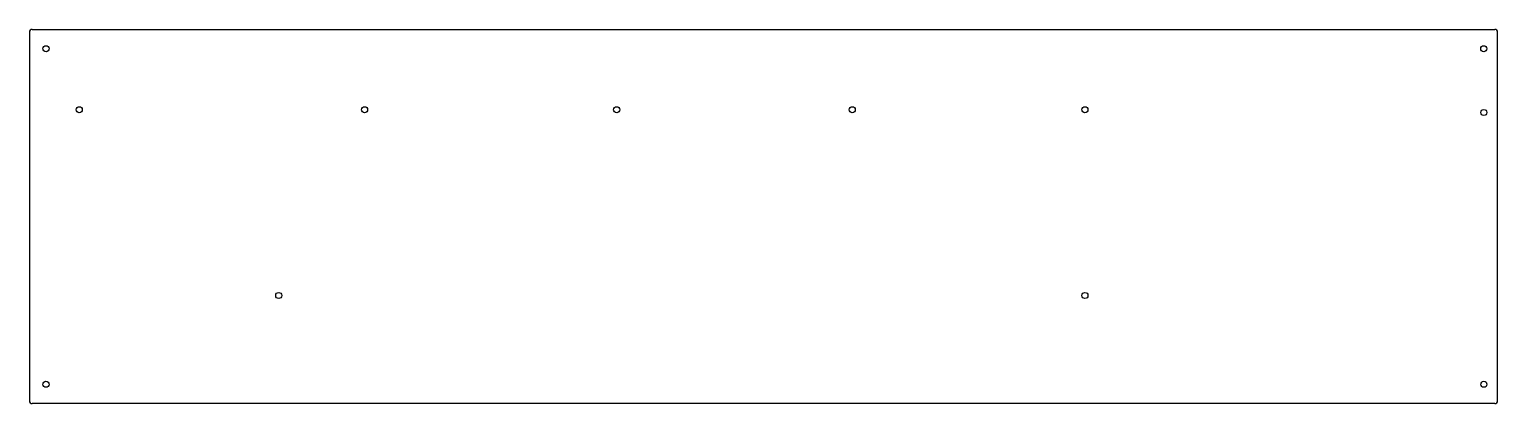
# Model space of a CAD drawing. Header units: millimetres. Extents: x 25 to 555, y -160 to -25.
import ezdxf

# ---------------------------------------------------------------- set-up
doc = ezdxf.new("R2010")
doc.units = ezdxf.units.MM
doc.layers.add('Edge.Cuts', color=254, linetype='CONTINUOUS', true_color=0xd0d2cd)

msp = doc.modelspace()

# ---------------------------------------------------------------- linework, layer by layer
at = {"layer": 'Edge.Cuts', "linetype": 'CONTINUOUS'}
for p, q in [((25.3906, -26.4), (25.3906, -159.4)), ((26.3906, -25.4), (554.3906, -25.4)), ((555.3906, -159.4), (555.3906, -26.4)), ((554.3906, -160.4), (26.3906, -160.4))]:
    msp.add_line(p, q, dxfattribs=at)
at = {"layer": 'Edge.Cuts'}
for centre in [(31.3974, -32.396111), (550.3956, -32.3966), (43.396807, -54.393), (146.397993, -54.393), (237.406193, -54.393), (322.419993, -54.393), (406.392393, -54.393), (550.410393, -55.3836), (115.409993, -121.3982), (406.392393, -121.3982), (31.386793, -153.4022), (550.410393, -153.4022)]:
    msp.add_circle(centre, 1.106993, dxfattribs=at)
for centre, start, end in [((26.3906, -26.4), 90, 180), ((554.3906, -26.4), 0, 90), ((26.3906, -159.4), -180, -90), ((554.3906, -159.4), -90, 0)]:
    msp.add_arc(centre, 1, start, end, dxfattribs=at)

doc.saveas('drawing.dxf')
